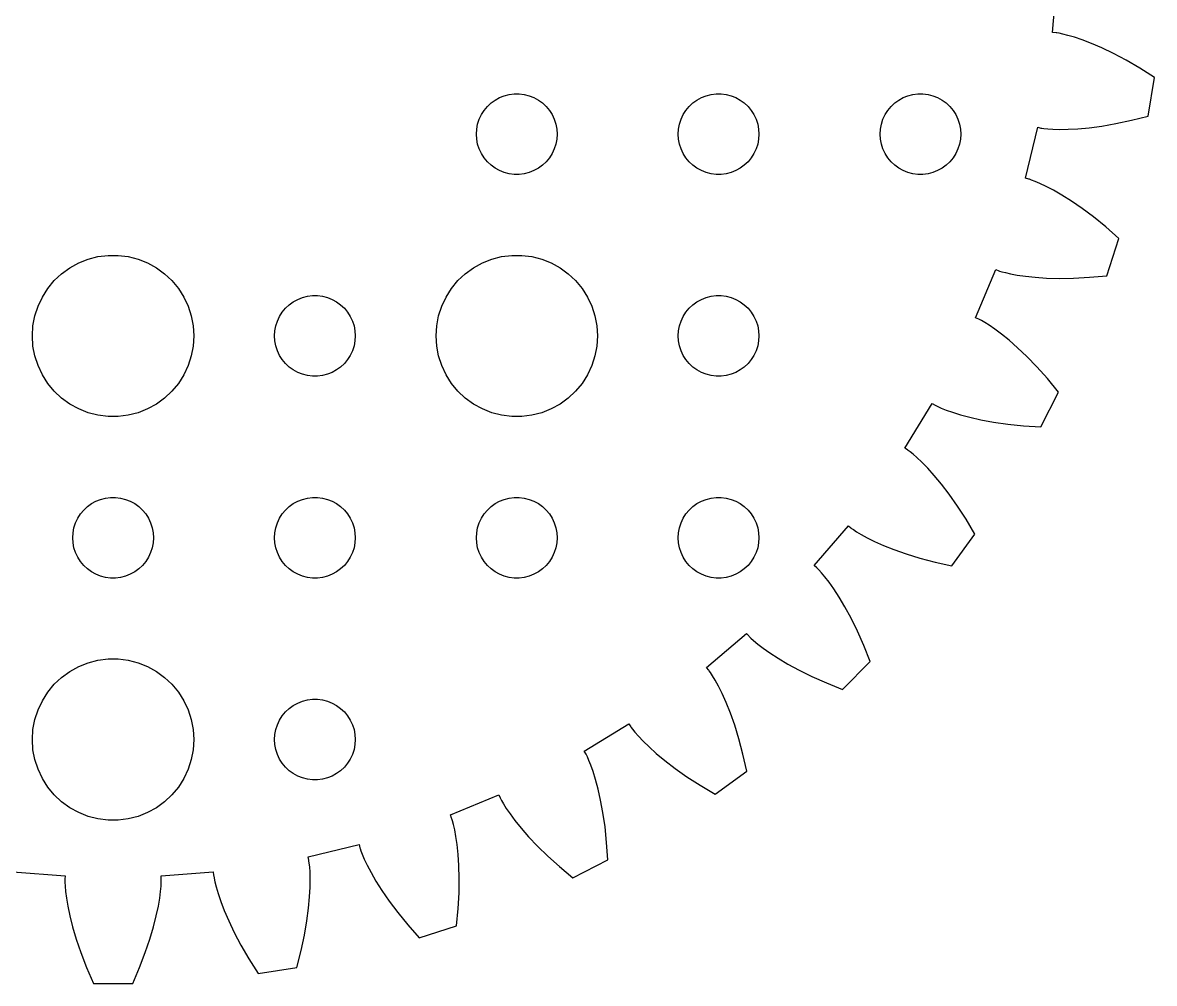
# Model space of a CAD drawing. Header units: metres. Extents: x -39 to 39, y 71 to 259.
# Drawn here: x -3.36 to 38.69, y 180.94 to 216.64 of the extents above; entities that cross this region are included whole.
import ezdxf

# ---------------------------------------------------------------- set-up
doc = ezdxf.new("R2010")
doc.units = ezdxf.units.M

msp = doc.modelspace()

# ---------------------------------------------------------------- linework, layer by layer
for p, q in [((34.9104, 216.277), (35.0694, 218.216)), ((35.0398, 216.263), (34.9104, 216.277)), ((35.0676, 216.26), (35.0398, 216.263)), ((35.1505, 216.246), (35.0676, 216.26)), ((35.2876, 216.217), (35.1505, 216.246)), ((35.4778, 216.169), (35.2876, 216.217)), ((35.7198, 216.098), (35.4778, 216.169)), ((36.0118, 215.999), (35.7198, 216.098)), ((36.352, 215.868), (36.0118, 215.999)), ((36.7382, 215.702), (36.352, 215.868)), ((37.1682, 215.497), (36.7382, 215.702)), ((37.6391, 215.249), (37.1682, 215.497)), ((38.1483, 214.953), (37.6391, 215.249)), ((38.6926, 214.608), (38.1483, 214.953)), ((38.465, 213.171), (38.6926, 214.608)), ((13.9065, 213.527), (14.0439, 213.656)), ((14.0439, 213.656), (14.1963, 213.766)), ((14.1963, 213.766), (14.3613, 213.857)), ((14.3613, 213.857), (14.5365, 213.927)), ((14.5365, 213.927), (14.7189, 213.973)), ((14.7189, 213.973), (14.9058, 213.997)), ((14.9058, 213.997), (15.0942, 213.997)), ((15.0942, 213.997), (15.2811, 213.973)), ((15.2811, 213.973), (15.4635, 213.927)), ((15.4635, 213.927), (15.6387, 213.857)), ((15.6387, 213.857), (15.8037, 213.766)), ((15.8037, 213.766), (15.9561, 213.656)), ((15.9561, 213.656), (16.0934, 213.527)), ((21.4065, 213.527), (21.5439, 213.656)), ((21.5439, 213.656), (21.6963, 213.766)), ((21.6963, 213.766), (21.8613, 213.857)), ((21.8613, 213.857), (22.0365, 213.927)), ((22.0365, 213.927), (22.2189, 213.973)), ((22.2189, 213.973), (22.4058, 213.997)), ((22.4058, 213.997), (22.5942, 213.997)), ((22.5942, 213.997), (22.7811, 213.973)), ((22.7811, 213.973), (22.9635, 213.927)), ((22.9635, 213.927), (23.1387, 213.857)), ((23.1387, 213.857), (23.3037, 213.766)), ((23.3037, 213.766), (23.4561, 213.656)), ((23.4561, 213.656), (23.5934, 213.527)), ((28.9065, 213.527), (29.0439, 213.656)), ((29.0439, 213.656), (29.1963, 213.766)), ((29.1963, 213.766), (29.3613, 213.857)), ((29.3613, 213.857), (29.5365, 213.927)), ((29.5365, 213.927), (29.7189, 213.973)), ((29.7189, 213.973), (29.9058, 213.997)), ((29.9058, 213.997), (30.0942, 213.997)), ((30.0942, 213.997), (30.2811, 213.973)), ((30.2811, 213.973), (30.4635, 213.927)), ((30.4635, 213.927), (30.6387, 213.857)), ((30.6387, 213.857), (30.8037, 213.766)), ((30.8037, 213.766), (30.9561, 213.656)), ((30.9561, 213.656), (31.0934, 213.527)), ((13.6053, 213.052), (13.6855, 213.223)), ((13.6855, 213.223), (13.7865, 213.382)), ((13.7865, 213.382), (13.9065, 213.527)), ((16.0934, 213.527), (16.2135, 213.382)), ((16.2135, 213.382), (16.3145, 213.223)), ((16.3145, 213.223), (16.3947, 213.052)), ((21.1053, 213.052), (21.1855, 213.223)), ((21.1855, 213.223), (21.2865, 213.382)), ((21.2865, 213.382), (21.4065, 213.527)), ((23.5934, 213.527), (23.7135, 213.382)), ((23.7135, 213.382), (23.8145, 213.223)), ((23.8145, 213.223), (23.8947, 213.052)), ((28.6053, 213.052), (28.6855, 213.223)), ((28.6855, 213.223), (28.7865, 213.382)), ((28.7865, 213.382), (28.9065, 213.527)), ((31.0934, 213.527), (31.2135, 213.382)), ((31.2135, 213.382), (31.3145, 213.223)), ((31.3145, 213.223), (31.3947, 213.052)), ((13.5118, 212.688), (13.5471, 212.873)), ((13.5471, 212.873), (13.6053, 213.052)), ((16.3947, 213.052), (16.4529, 212.873)), ((16.4529, 212.873), (16.4882, 212.688)), ((21.0118, 212.688), (21.0471, 212.873)), ((21.0471, 212.873), (21.1053, 213.052)), ((23.8947, 213.052), (23.9529, 212.873)), ((23.9529, 212.873), (23.9882, 212.688)), ((28.5118, 212.688), (28.5471, 212.873)), ((28.5471, 212.873), (28.6053, 213.052)), ((31.3947, 213.052), (31.4529, 212.873)), ((31.4529, 212.873), (31.4882, 212.688)), ((36.2682, 212.735), (36.7405, 212.797)), ((36.7405, 212.797), (37.2652, 212.888)), ((37.2652, 212.888), (37.8407, 213.011)), ((37.8407, 213.011), (38.465, 213.171)), ((13.5, 212.5), (13.5118, 212.688)), ((13.5118, 212.312), (13.5, 212.5)), ((16.4882, 212.688), (16.5, 212.5)), ((16.5, 212.5), (16.4882, 212.312)), ((21, 212.5), (21.0118, 212.688)), ((21.0118, 212.312), (21, 212.5)), ((23.9882, 212.688), (24, 212.5)), ((24, 212.5), (23.9882, 212.312)), ((28.5, 212.5), (28.5118, 212.688)), ((28.5118, 212.312), (28.5, 212.5)), ((31.4882, 212.688), (31.5, 212.5)), ((31.5, 212.5), (31.4882, 212.312)), ((33.8982, 210.862), (34.3585, 212.751)), ((34.3585, 212.751), (34.4795, 212.726)), ((34.4795, 212.726), (34.5071, 212.721)), ((34.5071, 212.721), (34.5903, 212.709)), ((34.5903, 212.709), (34.7296, 212.694)), ((34.7296, 212.694), (34.9253, 212.68)), ((34.9253, 212.68), (35.1774, 212.673)), ((35.1774, 212.673), (35.4857, 212.677)), ((35.4857, 212.677), (35.8496, 212.696)), ((35.8496, 212.696), (36.2682, 212.735)), ((13.5471, 212.127), (13.5118, 212.312)), ((13.6053, 211.948), (13.5471, 212.127)), ((16.4529, 212.127), (16.3947, 211.948)), ((16.4882, 212.312), (16.4529, 212.127)), ((21.0471, 212.127), (21.0118, 212.312)), ((21.1053, 211.948), (21.0471, 212.127)), ((23.9529, 212.127), (23.8947, 211.948)), ((23.9882, 212.312), (23.9529, 212.127)), ((28.5471, 212.127), (28.5118, 212.312)), ((28.6053, 211.948), (28.5471, 212.127)), ((31.4529, 212.127), (31.3947, 211.948)), ((31.4882, 212.312), (31.4529, 212.127)), ((13.6855, 211.777), (13.6053, 211.948)), ((13.7865, 211.618), (13.6855, 211.777)), ((13.9065, 211.473), (13.7865, 211.618)), ((16.2135, 211.618), (16.0934, 211.473)), ((16.3145, 211.777), (16.2135, 211.618)), ((16.3947, 211.948), (16.3145, 211.777)), ((21.1855, 211.777), (21.1053, 211.948)), ((21.2865, 211.618), (21.1855, 211.777)), ((21.4065, 211.473), (21.2865, 211.618)), ((23.7135, 211.618), (23.5934, 211.473)), ((23.8145, 211.777), (23.7135, 211.618)), ((23.8947, 211.948), (23.8145, 211.777)), ((28.6855, 211.777), (28.6053, 211.948)), ((28.7865, 211.618), (28.6855, 211.777)), ((28.9065, 211.473), (28.7865, 211.618)), ((31.2135, 211.618), (31.0934, 211.473)), ((31.3145, 211.777), (31.2135, 211.618)), ((31.3947, 211.948), (31.3145, 211.777)), ((14.0439, 211.344), (13.9065, 211.473)), ((14.1963, 211.234), (14.0439, 211.344)), ((14.3613, 211.143), (14.1963, 211.234)), ((14.5365, 211.073), (14.3613, 211.143)), ((15.6387, 211.143), (15.4635, 211.073)), ((15.8037, 211.234), (15.6387, 211.143)), ((15.9561, 211.344), (15.8037, 211.234)), ((16.0934, 211.473), (15.9561, 211.344)), ((21.5439, 211.344), (21.4065, 211.473)), ((21.6963, 211.234), (21.5439, 211.344)), ((21.8613, 211.143), (21.6963, 211.234)), ((22.0365, 211.073), (21.8613, 211.143)), ((23.1387, 211.143), (22.9635, 211.073)), ((23.3037, 211.234), (23.1387, 211.143)), ((23.4561, 211.344), (23.3037, 211.234)), ((23.5934, 211.473), (23.4561, 211.344)), ((29.0439, 211.344), (28.9065, 211.473)), ((29.1963, 211.234), (29.0439, 211.344)), ((29.3613, 211.143), (29.1963, 211.234)), ((29.5365, 211.073), (29.3613, 211.143)), ((30.6387, 211.143), (30.4635, 211.073)), ((30.8037, 211.234), (30.6387, 211.143)), ((30.9561, 211.344), (30.8037, 211.234)), ((31.0934, 211.473), (30.9561, 211.344)), ((14.7189, 211.027), (14.5365, 211.073)), ((14.9058, 211.003), (14.7189, 211.027)), ((15.0942, 211.003), (14.9058, 211.003)), ((15.2811, 211.027), (15.0942, 211.003)), ((15.4635, 211.073), (15.2811, 211.027)), ((22.2189, 211.027), (22.0365, 211.073)), ((22.4058, 211.003), (22.2189, 211.027)), ((22.5942, 211.003), (22.4058, 211.003)), ((22.7811, 211.027), (22.5942, 211.003)), ((22.9635, 211.073), (22.7811, 211.027)), ((29.7189, 211.027), (29.5365, 211.073)), ((29.9058, 211.003), (29.7189, 211.027)), ((30.0942, 211.003), (29.9058, 211.003)), ((30.2811, 211.027), (30.0942, 211.003)), ((30.4635, 211.073), (30.2811, 211.027)), ((34.0238, 210.828), (33.8982, 210.862)), ((34.0507, 210.82), (34.0238, 210.828)), ((34.1304, 210.793), (34.0507, 210.82)), ((34.2613, 210.743), (34.1304, 210.793)), ((34.4417, 210.666), (34.2613, 210.743)), ((34.6695, 210.558), (34.4417, 210.666)), ((34.9425, 210.415), (34.6695, 210.558)), ((35.2581, 210.232), (34.9425, 210.415)), ((35.6136, 210.008), (35.2581, 210.232)), ((36.0061, 209.738), (35.6136, 210.008)), ((36.4324, 209.419), (36.0061, 209.738)), ((36.8892, 209.048), (36.4324, 209.419)), ((37.3728, 208.622), (36.8892, 209.048)), ((36.9232, 207.238), (37.3728, 208.622)), ((-1.27733, 207.714), (-0.92705, 207.853)), ((-0.92705, 207.853), (-0.56213, 207.947)), ((-0.56213, 207.947), (-0.18837, 207.994)), ((-0.18837, 207.994), (0.18837, 207.994)), ((0.18837, 207.994), (0.56213, 207.947)), ((0.56213, 207.947), (0.92705, 207.853)), ((0.92705, 207.853), (1.27733, 207.714)), ((13.7227, 207.714), (14.0729, 207.853)), ((14.0729, 207.853), (14.4379, 207.947)), ((14.4379, 207.947), (14.8116, 207.994)), ((14.8116, 207.994), (15.1884, 207.994)), ((15.1884, 207.994), (15.5621, 207.947)), ((15.5621, 207.947), (15.927, 207.853)), ((15.927, 207.853), (16.2773, 207.714)), ((-1.91226, 207.312), (-1.60747, 207.533)), ((-1.60747, 207.533), (-1.27733, 207.714)), ((1.27733, 207.714), (1.60747, 207.533)), ((1.60747, 207.533), (1.91226, 207.312)), ((13.0877, 207.312), (13.3925, 207.533)), ((13.3925, 207.533), (13.7227, 207.714)), ((16.2773, 207.714), (16.6075, 207.533)), ((16.6075, 207.533), (16.9123, 207.312)), ((32.0513, 205.671), (32.8016, 207.466)), ((32.8016, 207.466), (32.9171, 207.422)), ((32.9171, 207.422), (32.9435, 207.412)), ((32.9435, 207.412), (33.0238, 207.387)), ((33.0238, 207.387), (33.159, 207.351)), ((33.159, 207.351), (33.3503, 207.307)), ((-2.42705, 206.763), (-2.1869, 207.054)), ((-2.1869, 207.054), (-1.91226, 207.312)), ((1.91226, 207.312), (2.1869, 207.054)), ((2.1869, 207.054), (2.42705, 206.763)), ((12.5729, 206.763), (12.8131, 207.054)), ((12.8131, 207.054), (13.0877, 207.312)), ((16.9123, 207.312), (17.1869, 207.054)), ((17.1869, 207.054), (17.427, 206.763)), ((33.3503, 207.307), (33.5982, 207.261)), ((33.5982, 207.261), (33.9033, 207.216)), ((33.9033, 207.216), (34.2656, 207.178)), ((34.2656, 207.178), (34.6851, 207.15)), ((34.6851, 207.15), (35.1614, 207.138)), ((35.1614, 207.138), (35.6938, 207.146)), ((35.6938, 207.146), (36.2815, 207.178)), ((36.2815, 207.178), (36.9232, 207.238)), ((-2.62891, 206.445), (-2.42705, 206.763)), ((2.42705, 206.763), (2.62891, 206.445)), ((7.21892, 206.473), (7.40581, 206.497)), ((7.40581, 206.497), (7.59418, 206.497)), ((7.59418, 206.497), (7.78107, 206.473)), ((12.3711, 206.445), (12.5729, 206.763)), ((17.427, 206.763), (17.6289, 206.445)), ((22.2189, 206.473), (22.4058, 206.497)), ((22.4058, 206.497), (22.5942, 206.497)), ((22.5942, 206.497), (22.7811, 206.473)), ((-2.90575, 205.746), (-2.78932, 206.104)), ((-2.78932, 206.104), (-2.62891, 206.445)), ((2.62891, 206.445), (2.78932, 206.104)), ((2.78932, 206.104), (2.90575, 205.746)), ((6.40654, 206.027), (6.54385, 206.156)), ((6.54385, 206.156), (6.69626, 206.266)), ((6.69626, 206.266), (6.86133, 206.357)), ((6.86133, 206.357), (7.03647, 206.427)), ((7.03647, 206.427), (7.21892, 206.473)), ((7.78107, 206.473), (7.96352, 206.427)), ((7.96352, 206.427), (8.13866, 206.357)), ((8.13866, 206.357), (8.30373, 206.266)), ((8.30373, 206.266), (8.45613, 206.156)), ((8.45613, 206.156), (8.59344, 206.027)), ((12.0942, 205.746), (12.2107, 206.104)), ((12.2107, 206.104), (12.3711, 206.445)), ((17.6289, 206.445), (17.7893, 206.104)), ((17.7893, 206.104), (17.9057, 205.746)), ((21.4065, 206.027), (21.5439, 206.156)), ((21.5439, 206.156), (21.6963, 206.266)), ((21.6963, 206.266), (21.8613, 206.357)), ((21.8613, 206.357), (22.0365, 206.427)), ((22.0365, 206.427), (22.2189, 206.473)), ((22.7811, 206.473), (22.9635, 206.427)), ((22.9635, 206.427), (23.1387, 206.357)), ((23.1387, 206.357), (23.3037, 206.266)), ((23.3037, 206.266), (23.4561, 206.156)), ((23.4561, 206.156), (23.5934, 206.027)), ((-2.97633, 205.376), (-2.90575, 205.746)), ((2.90575, 205.746), (2.97633, 205.376)), ((6.10533, 205.552), (6.18553, 205.723)), ((6.18553, 205.723), (6.28647, 205.882)), ((6.28647, 205.882), (6.40654, 206.027)), ((8.59344, 206.027), (8.71352, 205.882)), ((8.71352, 205.882), (8.81445, 205.723)), ((8.81445, 205.723), (8.89465, 205.552)), ((12.0237, 205.376), (12.0942, 205.746)), ((17.9057, 205.746), (17.9763, 205.376)), ((21.1053, 205.552), (21.1855, 205.723)), ((21.1855, 205.723), (21.2865, 205.882)), ((21.2865, 205.882), (21.4065, 206.027)), ((23.5934, 206.027), (23.7135, 205.882)), ((23.7135, 205.882), (23.8145, 205.723)), ((23.8145, 205.723), (23.8947, 205.552)), ((32.1701, 205.618), (32.0513, 205.671)), ((-3, 205), (-2.97633, 205.376)), ((2.97633, 205.376), (3, 205)), ((6.01183, 205.188), (6.04712, 205.373)), ((6.04712, 205.373), (6.10533, 205.552)), ((8.89465, 205.552), (8.95287, 205.373)), ((8.95287, 205.373), (8.98816, 205.188)), ((12, 205), (12.0237, 205.376)), ((17.9763, 205.376), (18, 205)), ((21.0118, 205.188), (21.0471, 205.373)), ((21.0471, 205.373), (21.1053, 205.552)), ((23.8947, 205.552), (23.9529, 205.373)), ((23.9529, 205.373), (23.9882, 205.188)), ((32.1954, 205.606), (32.1701, 205.618)), ((32.2699, 205.567), (32.1954, 205.606)), ((32.3914, 205.497), (32.2699, 205.567)), ((32.5575, 205.393), (32.3914, 205.497)), ((32.7656, 205.251), (32.5575, 205.393)), ((33.0128, 205.066), (32.7656, 205.251)), ((-2.97633, 204.624), (-3, 205)), ((3, 205), (2.97633, 204.624)), ((6, 205), (6.01183, 205.188)), ((6.01183, 204.812), (6, 205)), ((6.04712, 204.627), (6.01183, 204.812)), ((8.98816, 204.812), (8.95287, 204.627)), ((8.98816, 205.188), (9, 205)), ((9, 205), (8.98816, 204.812)), ((12.0237, 204.624), (12, 205)), ((18, 205), (17.9763, 204.624)), ((21, 205), (21.0118, 205.188)), ((21.0118, 204.812), (21, 205)), ((21.0471, 204.627), (21.0118, 204.812)), ((23.9882, 204.812), (23.9529, 204.627)), ((23.9882, 205.188), (24, 205)), ((24, 205), (23.9882, 204.812)), ((33.2961, 204.837), (33.0128, 205.066)), ((33.6121, 204.56), (33.2961, 204.837)), ((-2.90575, 204.254), (-2.97633, 204.624)), ((2.97633, 204.624), (2.90575, 204.254)), ((6.10533, 204.448), (6.04712, 204.627)), ((6.18553, 204.277), (6.10533, 204.448)), ((8.89465, 204.448), (8.81445, 204.277)), ((8.95287, 204.627), (8.89465, 204.448)), ((12.0942, 204.254), (12.0237, 204.624)), ((17.9763, 204.624), (17.9057, 204.254)), ((21.1053, 204.448), (21.0471, 204.627)), ((21.1855, 204.277), (21.1053, 204.448)), ((23.8947, 204.448), (23.8145, 204.277)), ((23.9529, 204.627), (23.8947, 204.448)), ((33.9575, 204.232), (33.6121, 204.56)), ((-2.78932, 203.896), (-2.90575, 204.254)), ((2.90575, 204.254), (2.78932, 203.896)), ((6.28647, 204.118), (6.18553, 204.277)), ((6.40654, 203.973), (6.28647, 204.118)), ((6.54385, 203.844), (6.40654, 203.973)), ((8.59344, 203.973), (8.45613, 203.844)), ((8.71352, 204.118), (8.59344, 203.973)), ((8.81445, 204.277), (8.71352, 204.118)), ((12.2107, 203.896), (12.0942, 204.254)), ((17.9057, 204.254), (17.7893, 203.896)), ((21.2865, 204.118), (21.1855, 204.277)), ((21.4065, 203.973), (21.2865, 204.118)), ((21.5439, 203.844), (21.4065, 203.973)), ((23.5934, 203.973), (23.4561, 203.844)), ((23.7135, 204.118), (23.5934, 203.973)), ((23.8145, 204.277), (23.7135, 204.118)), ((34.3286, 203.85), (33.9575, 204.232)), ((-2.62891, 203.555), (-2.78932, 203.896)), ((-2.42705, 203.237), (-2.62891, 203.555)), ((2.62891, 203.555), (2.42705, 203.237)), ((2.78932, 203.896), (2.62891, 203.555)), ((6.69626, 203.734), (6.54385, 203.844)), ((6.86133, 203.643), (6.69626, 203.734)), ((7.03647, 203.573), (6.86133, 203.643)), ((7.21892, 203.527), (7.03647, 203.573)), ((7.96352, 203.573), (7.78107, 203.527)), ((8.13866, 203.643), (7.96352, 203.573)), ((8.30373, 203.734), (8.13866, 203.643)), ((8.45613, 203.844), (8.30373, 203.734)), ((12.3711, 203.555), (12.2107, 203.896)), ((12.5729, 203.237), (12.3711, 203.555)), ((17.6289, 203.555), (17.427, 203.237)), ((17.7893, 203.896), (17.6289, 203.555)), ((21.6963, 203.734), (21.5439, 203.844)), ((21.8613, 203.643), (21.6963, 203.734)), ((22.0365, 203.573), (21.8613, 203.643)), ((22.2189, 203.527), (22.0365, 203.573)), ((22.9635, 203.573), (22.7811, 203.527)), ((23.1387, 203.643), (22.9635, 203.573)), ((23.3037, 203.734), (23.1387, 203.643)), ((23.4561, 203.844), (23.3037, 203.734)), ((34.7217, 203.412), (34.3286, 203.85)), ((-2.1869, 202.946), (-2.42705, 203.237)), ((2.42705, 203.237), (2.1869, 202.946)), ((7.40581, 203.503), (7.21892, 203.527)), ((7.59418, 203.503), (7.40581, 203.503)), ((7.78107, 203.527), (7.59418, 203.503)), ((12.8131, 202.946), (12.5729, 203.237)), ((17.427, 203.237), (17.1869, 202.946)), ((22.4058, 203.503), (22.2189, 203.527)), ((22.5942, 203.503), (22.4058, 203.503)), ((22.7811, 203.527), (22.5942, 203.503)), ((35.1327, 202.915), (34.7217, 203.412)), ((-1.91226, 202.688), (-2.1869, 202.946)), ((2.1869, 202.946), (1.91226, 202.688)), ((13.0877, 202.688), (12.8131, 202.946)), ((17.1869, 202.946), (16.9123, 202.688)), ((34.4722, 201.619), (35.1327, 202.915)), ((-1.60747, 202.467), (-1.91226, 202.688)), ((-1.27733, 202.286), (-1.60747, 202.467)), ((-0.92705, 202.147), (-1.27733, 202.286)), ((1.27733, 202.286), (0.92705, 202.147)), ((1.60747, 202.467), (1.27733, 202.286)), ((1.91226, 202.688), (1.60747, 202.467)), ((13.3925, 202.467), (13.0877, 202.688)), ((13.7227, 202.286), (13.3925, 202.467)), ((14.0729, 202.147), (13.7227, 202.286)), ((16.2773, 202.286), (15.927, 202.147)), ((16.6075, 202.467), (16.2773, 202.286)), ((16.9123, 202.688), (16.6075, 202.467)), ((29.4152, 200.834), (30.437, 202.489)), ((30.437, 202.489), (30.5441, 202.427)), ((30.5441, 202.427), (30.5688, 202.414)), ((30.5688, 202.414), (30.6441, 202.377)), ((30.6441, 202.377), (30.772, 202.319)), ((30.772, 202.319), (30.9541, 202.246)), ((-0.56213, 202.053), (-0.92705, 202.147)), ((-0.18837, 202.006), (-0.56213, 202.053)), ((0.18837, 202.006), (-0.18837, 202.006)), ((0.56213, 202.053), (0.18837, 202.006)), ((0.92705, 202.147), (0.56213, 202.053)), ((14.4379, 202.053), (14.0729, 202.147)), ((14.8116, 202.006), (14.4379, 202.053)), ((15.1884, 202.006), (14.8116, 202.006)), ((15.5621, 202.053), (15.1884, 202.006)), ((15.927, 202.147), (15.5621, 202.053)), ((30.9541, 202.246), (31.1917, 202.162)), ((31.1917, 202.162), (31.4861, 202.07)), ((31.4861, 202.07), (31.8379, 201.975)), ((31.8379, 201.975), (32.2479, 201.883)), ((32.2479, 201.883), (32.7164, 201.796)), ((32.7164, 201.796), (33.2435, 201.72)), ((33.2435, 201.72), (33.8289, 201.66)), ((33.8289, 201.66), (34.4722, 201.619)), ((29.5243, 200.763), (29.4152, 200.834)), ((29.5473, 200.747), (29.5243, 200.763)), ((29.6148, 200.697), (29.5473, 200.747)), ((29.7239, 200.609), (29.6148, 200.697)), ((29.8716, 200.48), (29.7239, 200.609)), ((30.0549, 200.306), (29.8716, 200.48)), ((30.2702, 200.086), (30.0549, 200.306)), ((30.5141, 199.815), (30.2702, 200.086)), ((30.7829, 199.492), (30.5141, 199.815)), ((31.0728, 199.114), (30.7829, 199.492)), ((-0.63866, 198.857), (-0.46352, 198.927)), ((-0.46352, 198.927), (-0.28107, 198.973)), ((-0.28107, 198.973), (-0.09418, 198.997)), ((-0.09418, 198.997), (0.09418, 198.997)), ((0.09418, 198.997), (0.28107, 198.973)), ((0.28107, 198.973), (0.46352, 198.927)), ((0.46352, 198.927), (0.63866, 198.857)), ((6.86133, 198.857), (7.03647, 198.927)), ((7.03647, 198.927), (7.21892, 198.973)), ((7.21892, 198.973), (7.40581, 198.997)), ((7.40581, 198.997), (7.59418, 198.997)), ((7.59418, 198.997), (7.78107, 198.973)), ((7.78107, 198.973), (7.96352, 198.927)), ((7.96352, 198.927), (8.13866, 198.857)), ((14.3613, 198.857), (14.5365, 198.927)), ((14.5365, 198.927), (14.7189, 198.973)), ((14.7189, 198.973), (14.9058, 198.997)), ((14.9058, 198.997), (15.0942, 198.997)), ((15.0942, 198.997), (15.2811, 198.973)), ((15.2811, 198.973), (15.4635, 198.927)), ((15.4635, 198.927), (15.6387, 198.857)), ((21.8613, 198.857), (22.0365, 198.927)), ((22.0365, 198.927), (22.2189, 198.973)), ((22.2189, 198.973), (22.4058, 198.997)), ((22.4058, 198.997), (22.5942, 198.997)), ((22.5942, 198.997), (22.7811, 198.973)), ((22.7811, 198.973), (22.9635, 198.927)), ((22.9635, 198.927), (23.1387, 198.857)), ((31.3796, 198.679), (31.0728, 199.114)), ((-1.21352, 198.382), (-1.09344, 198.527)), ((-1.09344, 198.527), (-0.95613, 198.656)), ((-0.95613, 198.656), (-0.80373, 198.766)), ((-0.80373, 198.766), (-0.63866, 198.857)), ((0.63866, 198.857), (0.80373, 198.766)), ((0.80373, 198.766), (0.95613, 198.656)), ((0.95613, 198.656), (1.09344, 198.527)), ((1.09344, 198.527), (1.21352, 198.382)), ((6.28647, 198.382), (6.40654, 198.527)), ((6.40654, 198.527), (6.54385, 198.656)), ((6.54385, 198.656), (6.69626, 198.766)), ((6.69626, 198.766), (6.86133, 198.857)), ((8.13866, 198.857), (8.30373, 198.766)), ((8.30373, 198.766), (8.45613, 198.656)), ((8.45613, 198.656), (8.59344, 198.527)), ((8.59344, 198.527), (8.71352, 198.382)), ((13.7865, 198.382), (13.9065, 198.527)), ((13.9065, 198.527), (14.0439, 198.656)), ((14.0439, 198.656), (14.1963, 198.766)), ((14.1963, 198.766), (14.3613, 198.857)), ((15.6387, 198.857), (15.8037, 198.766)), ((15.8037, 198.766), (15.9561, 198.656)), ((15.9561, 198.656), (16.0934, 198.527)), ((16.0934, 198.527), (16.2135, 198.382)), ((21.2865, 198.382), (21.4065, 198.527)), ((21.4065, 198.527), (21.5439, 198.656)), ((21.5439, 198.656), (21.6963, 198.766)), ((21.6963, 198.766), (21.8613, 198.857)), ((23.1387, 198.857), (23.3037, 198.766)), ((23.3037, 198.766), (23.4561, 198.656)), ((23.4561, 198.656), (23.5934, 198.527)), ((23.5934, 198.527), (23.7135, 198.382)), ((31.6993, 198.184), (31.3796, 198.679)), ((-1.39465, 198.052), (-1.31445, 198.223)), ((-1.31445, 198.223), (-1.21352, 198.382)), ((1.21352, 198.382), (1.31445, 198.223)), ((1.31445, 198.223), (1.39465, 198.052)), ((6.10533, 198.052), (6.18553, 198.223)), ((6.18553, 198.223), (6.28647, 198.382)), ((8.71352, 198.382), (8.81445, 198.223)), ((8.81445, 198.223), (8.89465, 198.052)), ((13.6053, 198.052), (13.6855, 198.223)), ((13.6855, 198.223), (13.7865, 198.382)), ((16.2135, 198.382), (16.3145, 198.223)), ((16.3145, 198.223), (16.3947, 198.052)), ((21.1053, 198.052), (21.1855, 198.223)), ((21.1855, 198.223), (21.2865, 198.382)), ((23.7135, 198.382), (23.8145, 198.223)), ((23.8145, 198.223), (23.8947, 198.052)), ((32.0275, 197.63), (31.6993, 198.184)), ((-1.5, 197.5), (-1.48816, 197.688)), ((-1.48816, 197.688), (-1.45287, 197.873)), ((-1.45287, 197.873), (-1.39465, 198.052)), ((1.39465, 198.052), (1.45287, 197.873)), ((1.45287, 197.873), (1.48816, 197.688)), ((1.48816, 197.688), (1.5, 197.5)), ((6, 197.5), (6.01183, 197.688)), ((6.01183, 197.688), (6.04712, 197.873)), ((6.04712, 197.873), (6.10533, 198.052)), ((8.89465, 198.052), (8.95287, 197.873)), ((8.95287, 197.873), (8.98816, 197.688)), ((8.98816, 197.688), (9, 197.5)), ((13.5, 197.5), (13.5118, 197.688)), ((13.5118, 197.688), (13.5471, 197.873)), ((13.5471, 197.873), (13.6053, 198.052)), ((16.3947, 198.052), (16.4529, 197.873)), ((16.4529, 197.873), (16.4882, 197.688)), ((16.4882, 197.688), (16.5, 197.5)), ((21, 197.5), (21.0118, 197.688)), ((21.0118, 197.688), (21.0471, 197.873)), ((21.0471, 197.873), (21.1053, 198.052)), ((23.8947, 198.052), (23.9529, 197.873)), ((23.9529, 197.873), (23.9882, 197.688)), ((23.9882, 197.688), (24, 197.5)), ((26.0549, 196.468), (27.3229, 197.943)), ((27.3229, 197.943), (27.4191, 197.865)), ((27.4191, 197.865), (27.4413, 197.848)), ((27.4413, 197.848), (27.5099, 197.8)), ((27.5099, 197.8), (27.6273, 197.723)), ((27.6273, 197.723), (27.7957, 197.622)), ((-1.48816, 197.312), (-1.5, 197.5)), ((-1.45287, 197.127), (-1.48816, 197.312)), ((1.48816, 197.312), (1.45287, 197.127)), ((1.5, 197.5), (1.48816, 197.312)), ((6.01183, 197.312), (6, 197.5)), ((6.04712, 197.127), (6.01183, 197.312)), ((8.98816, 197.312), (8.95287, 197.127)), ((9, 197.5), (8.98816, 197.312)), ((13.5118, 197.312), (13.5, 197.5)), ((13.5471, 197.127), (13.5118, 197.312)), ((16.4882, 197.312), (16.4529, 197.127)), ((16.5, 197.5), (16.4882, 197.312)), ((21.0118, 197.312), (21, 197.5)), ((21.0471, 197.127), (21.0118, 197.312)), ((23.9882, 197.312), (23.9529, 197.127)), ((24, 197.5), (23.9882, 197.312)), ((27.7957, 197.622), (28.0172, 197.502)), ((28.0172, 197.502), (28.2935, 197.365)), ((28.2935, 197.365), (28.6263, 197.217)), ((31.1724, 196.453), (32.0275, 197.63)), ((-1.39465, 196.948), (-1.45287, 197.127)), ((-1.31445, 196.777), (-1.39465, 196.948)), ((1.39465, 196.948), (1.31445, 196.777)), ((1.45287, 197.127), (1.39465, 196.948)), ((6.10533, 196.948), (6.04712, 197.127)), ((6.18553, 196.777), (6.10533, 196.948)), ((8.89465, 196.948), (8.81445, 196.777)), ((8.95287, 197.127), (8.89465, 196.948)), ((13.6053, 196.948), (13.5471, 197.127)), ((13.6855, 196.777), (13.6053, 196.948)), ((16.3947, 196.948), (16.3145, 196.777)), ((16.4529, 197.127), (16.3947, 196.948)), ((21.1053, 196.948), (21.0471, 197.127)), ((21.1855, 196.777), (21.1053, 196.948)), ((23.8947, 196.948), (23.8145, 196.777)), ((23.9529, 197.127), (23.8947, 196.948)), ((28.6263, 197.217), (29.0167, 197.061)), ((29.0167, 197.061), (29.4659, 196.902)), ((29.4659, 196.902), (29.9747, 196.745)), ((-1.21352, 196.618), (-1.31445, 196.777)), ((-1.09344, 196.473), (-1.21352, 196.618)), ((-0.95613, 196.344), (-1.09344, 196.473)), ((1.09344, 196.473), (0.95613, 196.344)), ((1.21352, 196.618), (1.09344, 196.473)), ((1.31445, 196.777), (1.21352, 196.618)), ((6.28647, 196.618), (6.18553, 196.777)), ((6.40654, 196.473), (6.28647, 196.618)), ((6.54385, 196.344), (6.40654, 196.473)), ((8.59344, 196.473), (8.45613, 196.344)), ((8.71352, 196.618), (8.59344, 196.473)), ((8.81445, 196.777), (8.71352, 196.618)), ((13.7865, 196.618), (13.6855, 196.777)), ((13.9065, 196.473), (13.7865, 196.618)), ((14.0439, 196.344), (13.9065, 196.473)), ((16.0934, 196.473), (15.9561, 196.344)), ((16.2135, 196.618), (16.0934, 196.473)), ((16.3145, 196.777), (16.2135, 196.618)), ((21.2865, 196.618), (21.1855, 196.777)), ((21.4065, 196.473), (21.2865, 196.618)), ((21.5439, 196.344), (21.4065, 196.473)), ((23.5934, 196.473), (23.4561, 196.344)), ((23.7135, 196.618), (23.5934, 196.473)), ((23.8145, 196.777), (23.7135, 196.618)), ((26.1514, 196.381), (26.0549, 196.468)), ((29.9747, 196.745), (30.5434, 196.594)), ((30.5434, 196.594), (31.1724, 196.453)), ((-0.80373, 196.234), (-0.95613, 196.344)), ((-0.63866, 196.143), (-0.80373, 196.234)), ((-0.46352, 196.073), (-0.63866, 196.143)), ((-0.28107, 196.027), (-0.46352, 196.073)), ((-0.09418, 196.003), (-0.28107, 196.027)), ((0.09418, 196.003), (-0.09418, 196.003)), ((0.28107, 196.027), (0.09418, 196.003)), ((0.46352, 196.073), (0.28107, 196.027)), ((0.63866, 196.143), (0.46352, 196.073)), ((0.80373, 196.234), (0.63866, 196.143)), ((0.95613, 196.344), (0.80373, 196.234)), ((6.69626, 196.234), (6.54385, 196.344)), ((6.86133, 196.143), (6.69626, 196.234)), ((7.03647, 196.073), (6.86133, 196.143)), ((7.21892, 196.027), (7.03647, 196.073)), ((7.40581, 196.003), (7.21892, 196.027)), ((7.59418, 196.003), (7.40581, 196.003)), ((7.78107, 196.027), (7.59418, 196.003)), ((7.96352, 196.073), (7.78107, 196.027)), ((8.13866, 196.143), (7.96352, 196.073)), ((8.30373, 196.234), (8.13866, 196.143)), ((8.45613, 196.344), (8.30373, 196.234)), ((14.1963, 196.234), (14.0439, 196.344)), ((14.3613, 196.143), (14.1963, 196.234)), ((14.5365, 196.073), (14.3613, 196.143)), ((14.7189, 196.027), (14.5365, 196.073)), ((14.9058, 196.003), (14.7189, 196.027)), ((15.0942, 196.003), (14.9058, 196.003)), ((15.2811, 196.027), (15.0942, 196.003)), ((15.4635, 196.073), (15.2811, 196.027)), ((15.6387, 196.143), (15.4635, 196.073)), ((15.8037, 196.234), (15.6387, 196.143)), ((15.9561, 196.344), (15.8037, 196.234)), ((21.6963, 196.234), (21.5439, 196.344)), ((21.8613, 196.143), (21.6963, 196.234)), ((22.0365, 196.073), (21.8613, 196.143)), ((22.2189, 196.027), (22.0365, 196.073)), ((22.4058, 196.003), (22.2189, 196.027)), ((22.5942, 196.003), (22.4058, 196.003)), ((22.7811, 196.027), (22.5942, 196.003)), ((22.9635, 196.073), (22.7811, 196.027)), ((23.1387, 196.143), (22.9635, 196.073)), ((23.3037, 196.234), (23.1387, 196.143)), ((23.4561, 196.344), (23.3037, 196.234)), ((26.1717, 196.362), (26.1514, 196.381)), ((26.2305, 196.302), (26.1717, 196.362)), ((26.3245, 196.198), (26.2305, 196.302)), ((26.4502, 196.047), (26.3245, 196.198)), ((26.6041, 195.847), (26.4502, 196.047)), ((26.7823, 195.596), (26.6041, 195.847)), ((26.9809, 195.29), (26.7823, 195.596)), ((27.1958, 194.929), (26.9809, 195.29)), ((27.4229, 194.51), (27.1958, 194.929)), ((27.6578, 194.032), (27.4229, 194.51)), ((22.0529, 192.682), (23.536, 193.94)), ((23.536, 193.94), (23.6189, 193.849)), ((27.8963, 193.494), (27.6578, 194.032)), ((23.6189, 193.849), (23.6382, 193.828)), ((23.6382, 193.828), (23.6983, 193.77)), ((23.6983, 193.77), (23.8023, 193.676)), ((23.8023, 193.676), (23.9529, 193.55)), ((23.9529, 193.55), (24.1527, 193.396)), ((28.1337, 192.895), (27.8963, 193.494)), ((24.1527, 193.396), (24.4043, 193.218)), ((24.4043, 193.218), (24.7098, 193.019)), ((-1.60747, 192.533), (-1.27733, 192.714)), ((-1.27733, 192.714), (-0.92705, 192.853)), ((-0.92705, 192.853), (-0.56213, 192.947)), ((-0.56213, 192.947), (-0.18837, 192.994)), ((-0.18837, 192.994), (0.18837, 192.994)), ((0.18837, 192.994), (0.56213, 192.947)), ((0.56213, 192.947), (0.92705, 192.853)), ((0.92705, 192.853), (1.27733, 192.714)), ((1.27733, 192.714), (1.60747, 192.533)), ((22.1346, 192.581), (22.0529, 192.682)), ((24.7098, 193.019), (25.071, 192.804)), ((25.071, 192.804), (25.4899, 192.577)), ((27.105, 191.866), (28.1337, 192.895)), ((-2.1869, 192.054), (-1.91226, 192.312)), ((-1.91226, 192.312), (-1.60747, 192.533)), ((1.60747, 192.533), (1.91226, 192.312)), ((1.91226, 192.312), (2.1869, 192.054)), ((22.1517, 192.559), (22.1346, 192.581)), ((22.2003, 192.49), (22.1517, 192.559)), ((22.2769, 192.373), (22.2003, 192.49)), ((22.3775, 192.204), (22.2769, 192.373)), ((22.4982, 191.983), (22.3775, 192.204)), ((25.4899, 192.577), (25.9677, 192.342)), ((25.9677, 192.342), (26.5058, 192.104)), ((-2.42705, 191.763), (-2.1869, 192.054)), ((2.1869, 192.054), (2.42705, 191.763)), ((22.6349, 191.706), (22.4982, 191.983)), ((26.5058, 192.104), (27.105, 191.866)), ((-2.78932, 191.104), (-2.62891, 191.445)), ((-2.62891, 191.445), (-2.42705, 191.763)), ((2.42705, 191.763), (2.62891, 191.445)), ((2.62891, 191.445), (2.78932, 191.104)), ((6.69626, 191.266), (6.86133, 191.357)), ((6.86133, 191.357), (7.03647, 191.427)), ((7.03647, 191.427), (7.21892, 191.473)), ((7.21892, 191.473), (7.40581, 191.497)), ((7.40581, 191.497), (7.59418, 191.497)), ((7.59418, 191.497), (7.78107, 191.473)), ((7.78107, 191.473), (7.96352, 191.427)), ((7.96352, 191.427), (8.13866, 191.357)), ((8.13866, 191.357), (8.30373, 191.266)), ((22.7832, 191.374), (22.6349, 191.706)), ((22.939, 190.983), (22.7832, 191.374)), ((-2.90575, 190.746), (-2.78932, 191.104)), ((2.78932, 191.104), (2.90575, 190.746)), ((6.28647, 190.882), (6.40654, 191.027)), ((6.40654, 191.027), (6.54385, 191.156)), ((6.54385, 191.156), (6.69626, 191.266)), ((8.30373, 191.266), (8.45613, 191.156)), ((8.45613, 191.156), (8.59344, 191.027)), ((8.59344, 191.027), (8.71352, 190.882)), ((23.0978, 190.534), (22.939, 190.983)), ((-2.97633, 190.376), (-2.90575, 190.746)), ((2.90575, 190.746), (2.97633, 190.376)), ((6.04712, 190.373), (6.10533, 190.552)), ((6.10533, 190.552), (6.18553, 190.723)), ((6.18553, 190.723), (6.28647, 190.882)), ((8.71352, 190.882), (8.81445, 190.723)), ((8.81445, 190.723), (8.89465, 190.552)), ((8.89465, 190.552), (8.95287, 190.373)), ((17.5079, 189.569), (19.1696, 190.579)), ((19.1696, 190.579), (19.2371, 190.476)), ((23.2551, 190.025), (23.0978, 190.534)), ((-3, 190), (-2.97633, 190.376)), ((2.97633, 190.376), (3, 190)), ((6, 190), (6.01183, 190.188)), ((6.01183, 190.188), (6.04712, 190.373)), ((8.95287, 190.373), (8.98816, 190.188)), ((8.98816, 190.188), (9, 190)), ((19.2371, 190.476), (19.253, 190.453)), ((19.253, 190.453), (19.3032, 190.385)), ((19.3032, 190.385), (19.3912, 190.276)), ((19.3912, 190.276), (19.5202, 190.128)), ((19.5202, 190.128), (19.6936, 189.945)), ((-2.97633, 189.624), (-3, 190)), ((3, 190), (2.97633, 189.624)), ((6.01183, 189.812), (6, 190)), ((6.04712, 189.627), (6.01183, 189.812)), ((8.98816, 189.812), (8.95287, 189.627)), ((9, 190), (8.98816, 189.812)), ((19.6936, 189.945), (19.9142, 189.73)), ((19.9142, 189.73), (20.1848, 189.486)), ((23.4064, 189.457), (23.2551, 190.025)), ((-2.90575, 189.254), (-2.97633, 189.624)), ((-2.78932, 188.896), (-2.90575, 189.254)), ((2.90575, 189.254), (2.78932, 188.896)), ((2.97633, 189.624), (2.90575, 189.254)), ((6.10533, 189.448), (6.04712, 189.627)), ((6.18553, 189.277), (6.10533, 189.448)), ((6.28647, 189.118), (6.18553, 189.277)), ((8.81445, 189.277), (8.71352, 189.118)), ((8.89465, 189.448), (8.81445, 189.277)), ((8.95287, 189.627), (8.89465, 189.448)), ((17.5728, 189.456), (17.5079, 189.569)), ((17.5862, 189.431), (17.5728, 189.456)), ((17.6235, 189.356), (17.5862, 189.431)), ((17.6808, 189.228), (17.6235, 189.356)), ((20.1848, 189.486), (20.508, 189.217)), ((23.5472, 188.828), (23.4064, 189.457)), ((-2.62891, 188.555), (-2.78932, 188.896)), ((2.78932, 188.896), (2.62891, 188.555)), ((6.40654, 188.973), (6.28647, 189.118)), ((6.54385, 188.844), (6.40654, 188.973)), ((6.69626, 188.734), (6.54385, 188.844)), ((8.45613, 188.844), (8.30373, 188.734)), ((8.59344, 188.973), (8.45613, 188.844)), ((8.71352, 189.118), (8.59344, 188.973)), ((17.7538, 189.046), (17.6808, 189.228)), ((17.8384, 188.808), (17.7538, 189.046)), ((20.508, 189.217), (20.8862, 188.927)), ((20.8862, 188.927), (21.3214, 188.62)), ((22.3703, 187.972), (23.5472, 188.828)), ((-2.42705, 188.237), (-2.62891, 188.555)), ((2.62891, 188.555), (2.42705, 188.237)), ((6.86133, 188.643), (6.69626, 188.734)), ((7.03647, 188.573), (6.86133, 188.643)), ((7.21892, 188.527), (7.03647, 188.573)), ((7.40581, 188.503), (7.21892, 188.527)), ((7.59418, 188.503), (7.40581, 188.503)), ((7.78107, 188.527), (7.59418, 188.503)), ((7.96352, 188.573), (7.78107, 188.527)), ((8.13866, 188.643), (7.96352, 188.573)), ((8.30373, 188.734), (8.13866, 188.643)), ((17.9301, 188.514), (17.8384, 188.808)), ((18.0246, 188.162), (17.9301, 188.514)), ((21.3214, 188.62), (21.8155, 188.301)), ((-2.1869, 187.946), (-2.42705, 188.237)), ((2.42705, 188.237), (2.1869, 187.946)), ((18.1174, 187.752), (18.0246, 188.162)), ((21.8155, 188.301), (22.3703, 187.972)), ((-1.91226, 187.688), (-2.1869, 187.946)), ((-1.60747, 187.467), (-1.91226, 187.688)), ((1.91226, 187.688), (1.60747, 187.467)), ((2.1869, 187.946), (1.91226, 187.688)), ((12.5319, 187.204), (14.3312, 187.943)), ((14.3312, 187.943), (14.3817, 187.83)), ((14.3817, 187.83), (14.3938, 187.805)), ((14.3938, 187.805), (14.4328, 187.73)), ((14.4328, 187.73), (14.5026, 187.609)), ((14.5026, 187.609), (14.6069, 187.443)), ((18.2039, 187.284), (18.1174, 187.752)), ((-1.27733, 187.286), (-1.60747, 187.467)), ((-0.92705, 187.147), (-1.27733, 187.286)), ((-0.56213, 187.053), (-0.92705, 187.147)), ((0.92705, 187.147), (0.56213, 187.053)), ((1.27733, 187.286), (0.92705, 187.147)), ((1.60747, 187.467), (1.27733, 187.286)), ((12.5783, 187.083), (12.5319, 187.204)), ((14.6069, 187.443), (14.7495, 187.234)), ((14.7495, 187.234), (14.9337, 186.987)), ((18.2797, 186.756), (18.2039, 187.284)), ((-0.18837, 187.006), (-0.56213, 187.053)), ((0.18837, 187.006), (-0.18837, 187.006)), ((0.56213, 187.053), (0.18837, 187.006)), ((12.5876, 187.056), (12.5783, 187.083)), ((12.6127, 186.976), (12.5876, 187.056)), ((12.6493, 186.841), (12.6127, 186.976)), ((12.693, 186.65), (12.6493, 186.841)), ((14.9337, 186.987), (15.1628, 186.704)), ((18.3402, 186.171), (18.2797, 186.756)), ((12.7393, 186.402), (12.693, 186.65)), ((12.7838, 186.097), (12.7393, 186.402)), ((15.1628, 186.704), (15.44, 186.388)), ((15.44, 186.388), (15.7682, 186.042)), ((7.24725, 185.648), (9.13991, 186.096)), ((9.13991, 186.096), (9.17209, 185.976)), ((9.17209, 185.976), (9.18008, 185.949)), ((9.18008, 185.949), (9.20697, 185.87)), ((12.8221, 185.734), (12.7838, 186.097)), ((15.7682, 186.042), (16.15, 185.671)), ((18.3809, 185.528), (18.3402, 186.171)), ((7.27411, 185.52), (7.24725, 185.648)), ((7.27916, 185.493), (7.27411, 185.52)), ((7.29138, 185.41), (7.27916, 185.493)), ((9.20697, 185.87), (9.2569, 185.739)), ((9.2569, 185.739), (9.33398, 185.558)), ((9.33398, 185.558), (9.44223, 185.33)), ((12.8496, 185.315), (12.8221, 185.734)), ((16.15, 185.671), (16.5881, 185.278)), ((17.0846, 184.867), (18.3809, 185.528)), ((-3.72285, 185.09), (-1.78448, 184.931)), ((1.78416, 184.937), (3.72354, 185.083)), ((3.72354, 185.083), (3.73665, 184.96)), ((7.30634, 185.27), (7.29138, 185.41)), ((7.31955, 185.075), (7.30634, 185.27)), ((7.32652, 184.823), (7.31955, 185.075)), ((9.44223, 185.33), (9.58549, 185.057)), ((9.58549, 185.057), (9.7675, 184.742)), ((12.8618, 184.839), (12.8496, 185.315)), ((16.5881, 185.278), (17.0846, 184.867)), ((-1.79077, 184.807), (-1.79146, 184.779)), ((-1.79146, 184.779), (-1.79051, 184.695)), ((-1.78448, 184.931), (-1.79077, 184.807)), ((-1.79051, 184.695), (-1.78348, 184.555)), ((1.78348, 184.555), (1.79051, 184.695)), ((1.79077, 184.807), (1.78416, 184.937)), ((1.79051, 184.695), (1.79146, 184.779)), ((1.79146, 184.779), (1.79077, 184.807)), ((3.73665, 184.96), (3.74036, 184.932)), ((3.74036, 184.932), (3.75444, 184.85)), ((3.75444, 184.85), (3.78329, 184.712)), ((3.78329, 184.712), (3.83121, 184.522)), ((7.32281, 184.514), (7.32652, 184.823)), ((9.7675, 184.742), (9.99182, 184.386)), ((12.8542, 184.306), (12.8618, 184.839)), ((-1.78348, 184.555), (-1.76591, 184.36)), ((-1.76591, 184.36), (-1.73337, 184.11)), ((1.73337, 184.11), (1.76591, 184.36)), ((1.76591, 184.36), (1.78348, 184.555)), ((3.83121, 184.522), (3.90248, 184.28)), ((3.90248, 184.28), (4.00127, 183.988)), ((7.30394, 184.15), (7.32281, 184.514)), ((9.99182, 184.386), (10.2619, 183.994)), ((12.8224, 183.719), (12.8542, 184.306)), ((-1.73337, 184.11), (-1.68147, 183.806)), ((-1.68147, 183.806), (-1.60591, 183.449)), ((1.60591, 183.449), (1.68147, 183.806)), ((1.68147, 183.806), (1.73337, 184.11)), ((4.00127, 183.988), (4.13165, 183.648)), ((7.26546, 183.732), (7.30394, 184.15)), ((10.2619, 183.994), (10.581, 183.568)), ((-1.60591, 183.449), (-1.50243, 183.042)), ((1.50243, 183.042), (1.60591, 183.449)), ((4.13165, 183.648), (4.29761, 183.262)), ((7.20299, 183.259), (7.26546, 183.732)), ((10.581, 183.568), (10.9522, 183.111)), ((12.7619, 183.077), (12.8224, 183.719)), ((-1.50243, 183.042), (-1.36684, 182.585)), ((1.36684, 182.585), (1.50243, 183.042)), ((4.29761, 183.262), (4.50298, 182.832)), ((7.11221, 182.735), (7.20299, 183.259)), ((10.9522, 183.111), (11.3783, 182.627)), ((11.3783, 182.627), (12.7619, 183.077)), ((-1.36684, 182.585), (-1.1951, 182.081)), ((1.1951, 182.081), (1.36684, 182.585)), ((4.50298, 182.832), (4.75145, 182.361)), ((6.98885, 182.159), (7.11221, 182.735)), ((4.75145, 182.361), (5.0466, 181.852)), ((6.82874, 181.535), (6.98885, 182.159)), ((-1.1951, 182.081), (-0.98323, 181.532)), ((0.98323, 181.532), (1.1951, 182.081)), ((5.0466, 181.852), (5.39183, 181.307)), ((-0.98323, 181.532), (-0.7274, 180.94)), ((0.7274, 180.94), (0.98323, 181.532)), ((5.39183, 181.307), (6.82874, 181.535)), ((-0.7274, 180.94), (0.7274, 180.94))]:
    msp.add_line(p, q)

doc.saveas('drawing.dxf')
